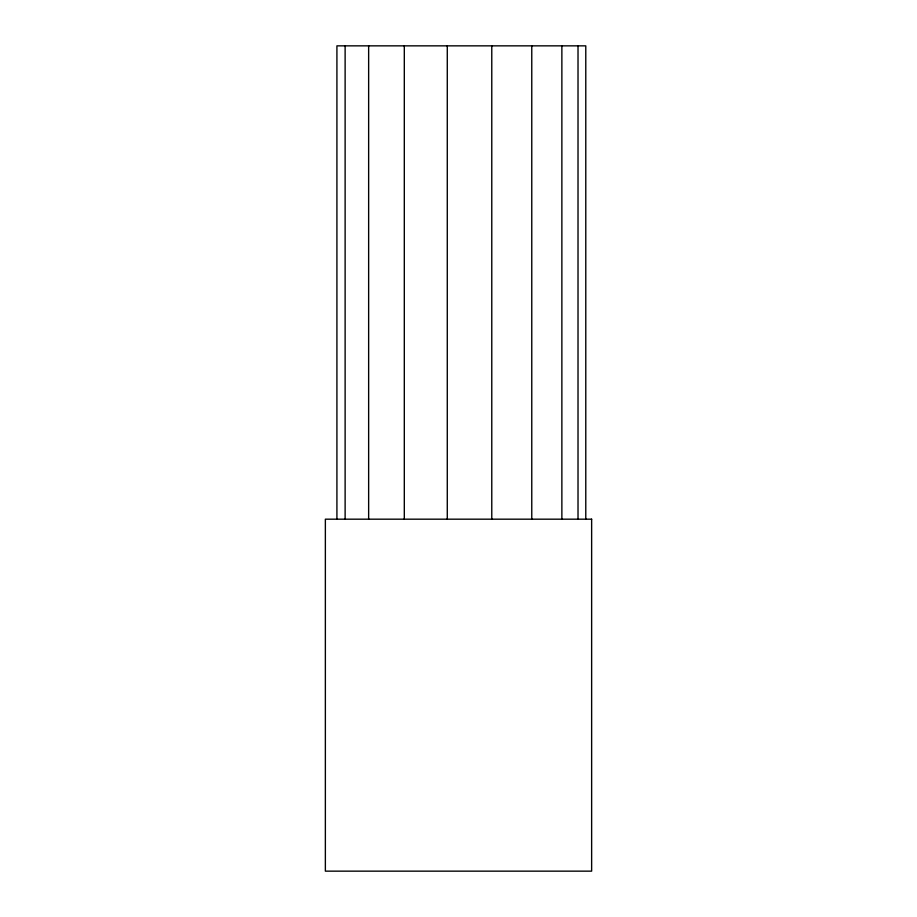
<?xml version="1.0" encoding="UTF-8"?>
<svg xmlns="http://www.w3.org/2000/svg" width="917" height="917" viewBox="0 0 917 917"><rect width="100%" height="100%" fill="white"/><g stroke="black" fill="none" stroke-linecap="round" stroke-linejoin="round"><path stroke-width="1.38" d="M585.78 519.182L585.78 45.85L336.917 45.85L336.917 519.182M578.019 45.85L578.019 519.182M561.869 45.85L561.869 519.182M531.768 45.85L531.768 519.182M491.776 45.85L491.776 519.182M447.278 45.85L447.278 519.182M404.305 45.85L404.305 519.182M368.645 45.85L368.645 519.182M345.124 45.85L345.124 519.182M591.637 519.182L325.363 519.182L325.363 871.15L591.637 871.15L591.637 519.182"/></g></svg>
